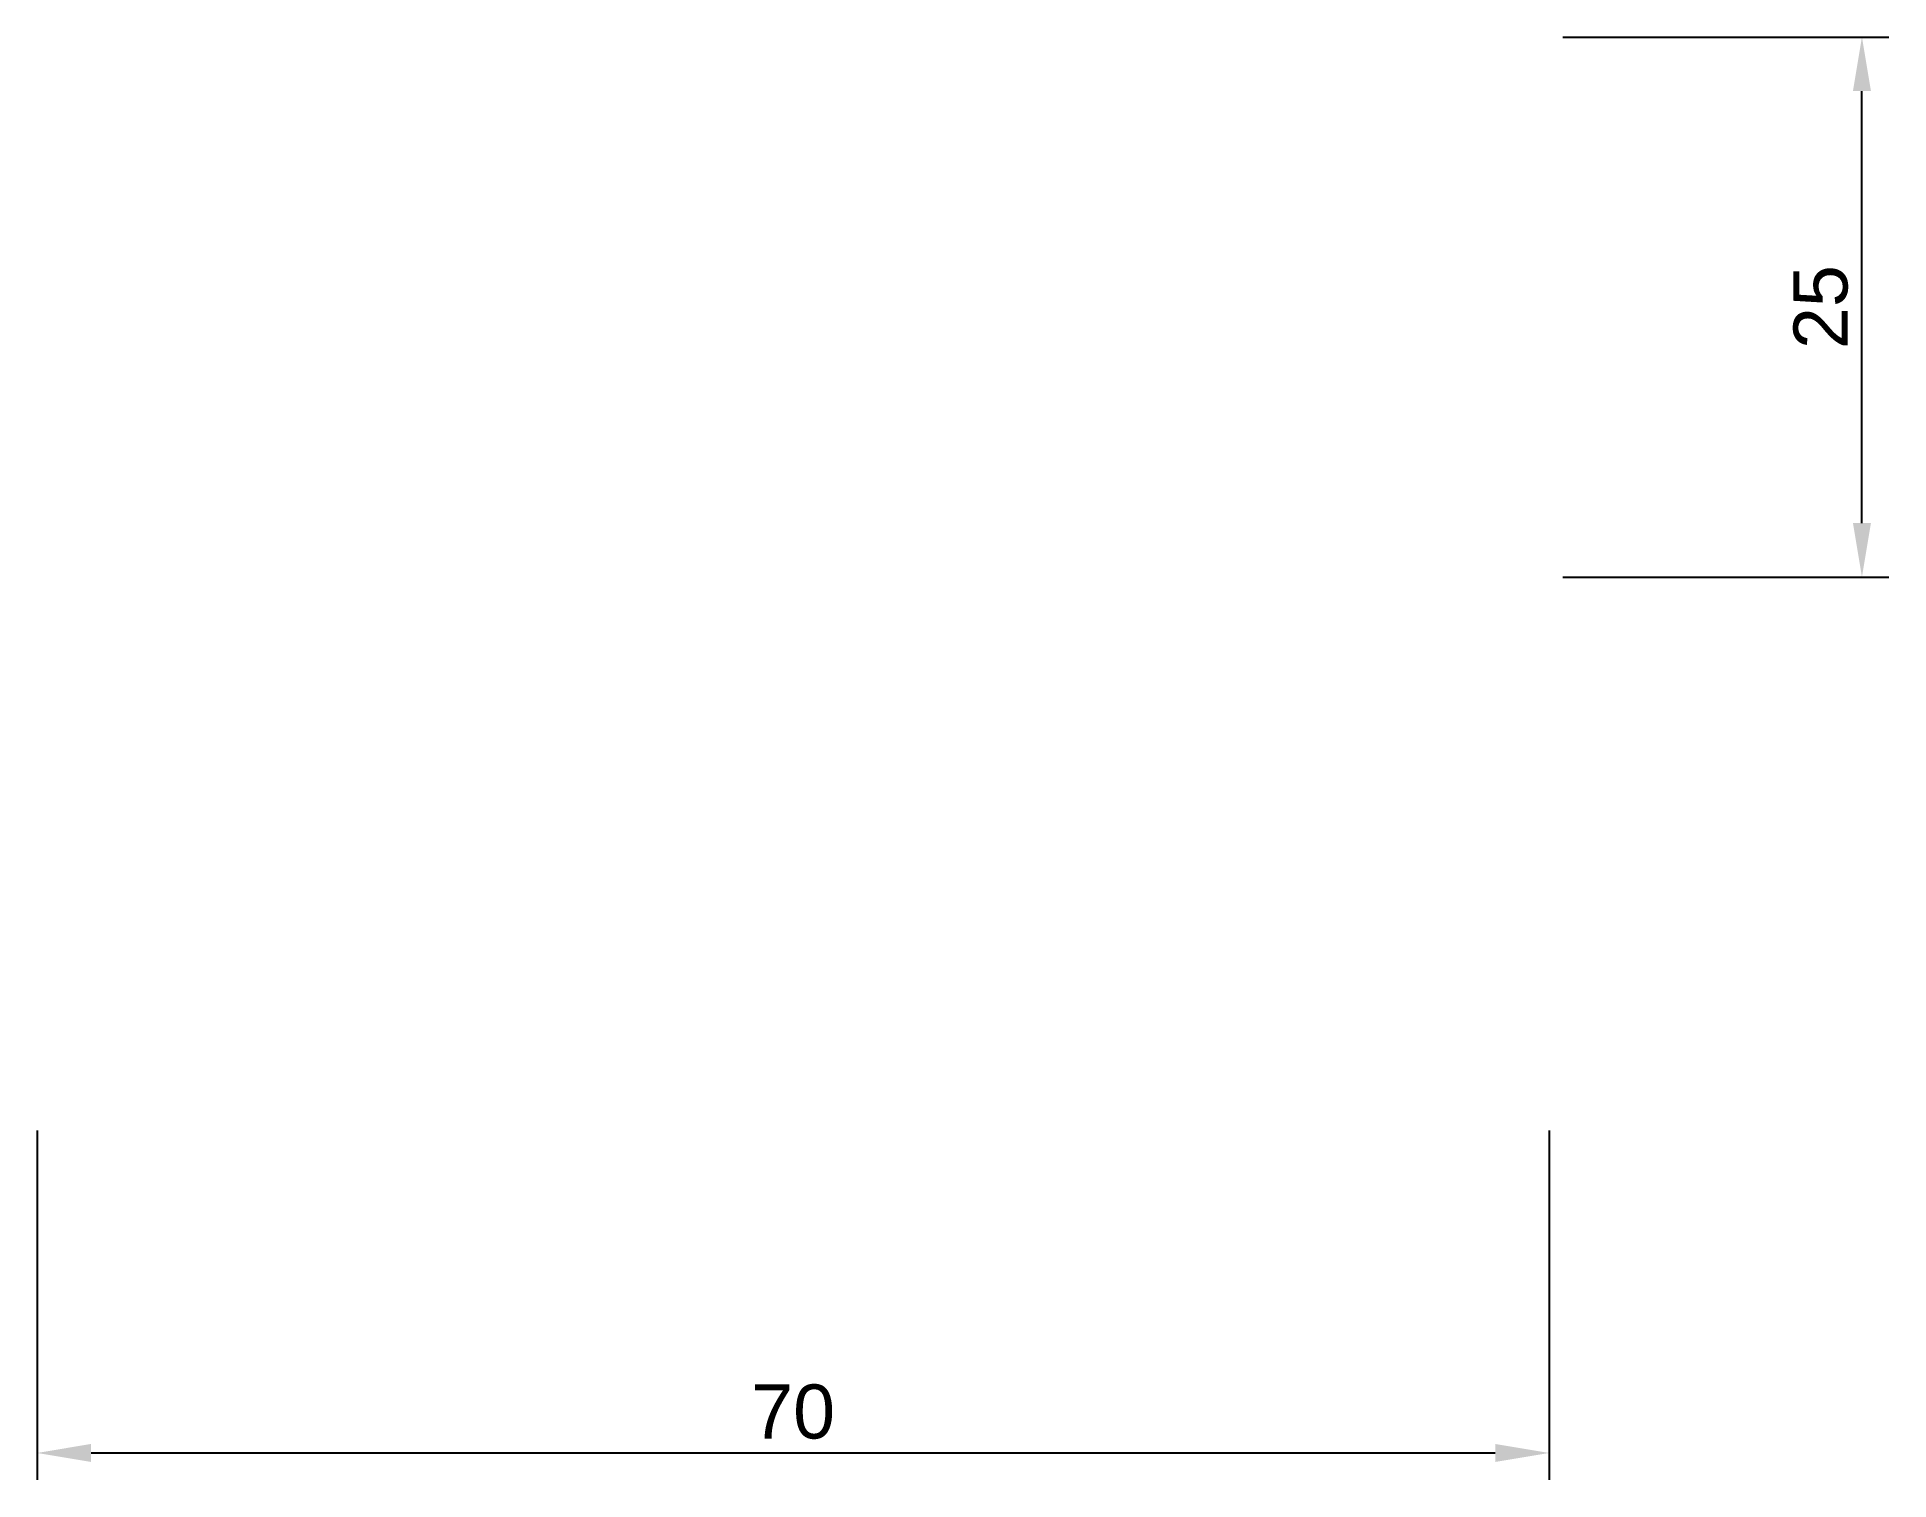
# Paper-space layout 'Layout1' of a CAD drawing. Header units: millimetres. Extents: x 21.4 to 107.1, y 114.6 to 181.4.
import ezdxf

# ---------------------------------------------------------------- set-up
doc = ezdxf.new("R2010")
doc.units = ezdxf.units.MM
doc.styles.get("Standard").update_dxf_attribs({"font": 'arial.ttf'})
doc.dimstyles.new('ISO-25', dxfattribs={"dimtxt": 2.5, "dimasz": 2.5, "dimexe": 1.25, "dimexo": 0.625, "dimtad": 1, "dimtxsty": 'Standard', "dimcen": 2.5, "dimadec": 0, "dimazin": 0, "dimtfac": 1, "dimtmove": 0, "dimatfit": 3, "dimfxl": 1, "dimarcsym": 0})

# ---------------------------------------------------------------- blocks, each defined once
blk = doc.blocks.new('*D7')
at = {"color": 0, "lineweight": -2, "transparency": 16777216}
for p, q in [((92.023, 181.424), (107.125, 181.424)), ((105.875, 158.924), (105.875, 178.924)), ((92.023, 156.424), (107.125, 156.424))]:
    blk.add_line(p, q, dxfattribs=at)
at = {"color": 0, "transparency": 16777216}
for points in [[(105.459, 178.924), (106.292, 178.924), (105.875, 181.424)], [(105.459, 158.924), (106.292, 158.924), (105.875, 156.424)]]:
    blk.add_solid(points, dxfattribs=at)
at = {"layer": 'Defpoints', "color": 0, "transparency": 16777216}
for p in [(91.398, 181.424), (105.875, 181.424), (91.398, 156.424)]:
    blk.add_point(p, dxfattribs=at)
at = {"color": 0, "transparency": 16777216, "insert": (103.974, 168.924), "char_height": 2.5, "attachment_point": 5, "rotation": 90}
blk.add_mtext('25', dxfattribs=at)
blk = doc.blocks.new('*D8')
at = {"color": 0, "lineweight": -2, "transparency": 16777216}
for p, q in [((21.398, 130.799), (21.398, 114.624)), ((91.398, 130.799), (91.398, 114.624)), ((23.898, 115.874), (88.898, 115.874))]:
    blk.add_line(p, q, dxfattribs=at)
at = {"color": 0, "transparency": 16777216}
for points in [[(23.898, 116.291), (23.898, 115.458), (21.398, 115.874)], [(88.898, 116.291), (88.898, 115.458), (91.398, 115.874)]]:
    blk.add_solid(points, dxfattribs=at)
at = {"layer": 'Defpoints', "color": 0, "transparency": 16777216}
for p in [(21.398, 131.424), (91.398, 131.424), (91.398, 115.874)]:
    blk.add_point(p, dxfattribs=at)
at = {"color": 0, "transparency": 16777216, "insert": (56.398, 117.776), "char_height": 2.5, "attachment_point": 5}
blk.add_mtext('70', dxfattribs=at)

psp = doc.layouts.get("Layout1")

# ---------------------------------------------------------------- dimensions: what is measured, and where the dimension line sits
dim = psp.add_linear_dim(base=(105.875, 181.424), p1=(91.398, 156.424), p2=(91.398, 181.424), angle=90, dimstyle='ISO-25', override={"dimlfac": -1})
dim.commit()
dim.dimension.update_dxf_attribs({"geometry": '*D7', "text_midpoint": (103.974, 168.924)})
dim = psp.add_linear_dim(base=(91.398, 115.874), p1=(21.398, 131.424), p2=(91.398, 131.424), dimstyle='ISO-25', override={"dimlfac": -1})
dim.commit()
dim.dimension.update_dxf_attribs({"geometry": '*D8', "text_midpoint": (56.398, 117.776)})

doc.saveas('drawing.dxf')
